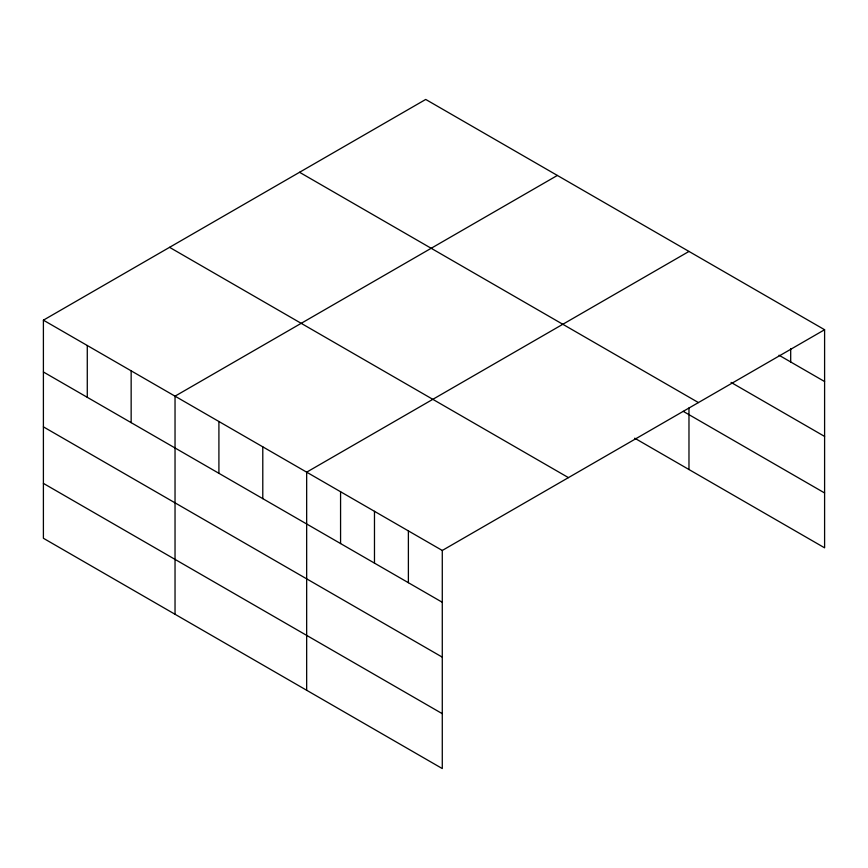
<?xml version="1.0" encoding="UTF-8"?>
<svg xmlns="http://www.w3.org/2000/svg" width="868" height="868" viewBox="0 0 868 868"><rect width="100%" height="100%" fill="white"/><g stroke="black" fill="none" stroke-linecap="round" stroke-linejoin="round"><path stroke-width="1.3" d="M43.4 320.173L442.279 550.464L442.279 768.56L43.4 538.269L43.4 320.173L425.721 99.44L824.6 329.731L824.6 547.827L634.714 438.199M557.354 175.444L175.032 396.166L175.032 614.262M688.975 251.438L306.664 472.17L306.664 690.255M442.279 550.464L824.6 329.731M779.008 355.218L824.6 381.54M731.073 382.419L824.6 436.42M299.558 172.287L698.436 402.578M683.203 411.324L824.6 492.959M169.564 247.337L568.442 477.628M43.4 371.981L442.279 602.273M43.4 426.85L442.279 657.141M43.4 483.389L442.279 713.68M790.694 348.686L790.694 361.967M688.975 407.927L688.975 469.523M408.383 530.89L408.383 582.699M374.477 511.317L374.477 563.126M340.571 491.744L340.571 543.552M262.787 446.836L262.787 498.644M218.91 421.501L218.91 473.31M131.155 370.842L131.155 422.64M87.277 345.507L87.277 397.316"/></g></svg>
